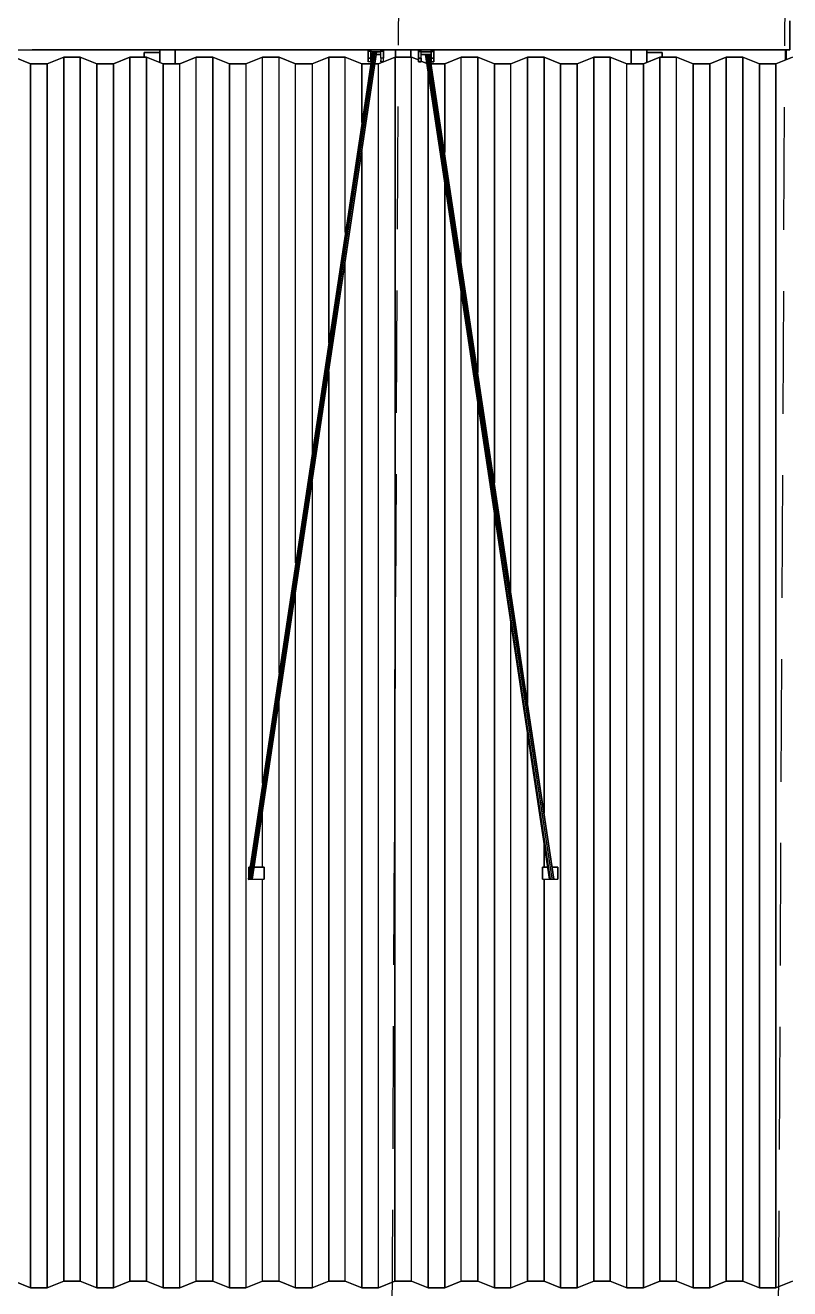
# Model space of a CAD drawing. Header units: millimetres. Extents: x -4997 to -4876, y -8737 to -8661.
# Drawn here: x -4930.09 to -4926.13, y -8707.89 to -8701.35 of the extents above; entities that cross this region are included whole.
import ezdxf

# ---------------------------------------------------------------- set-up
doc = ezdxf.new("R2010")
doc.units = ezdxf.units.MM
doc.header["$LTSCALE"] = 0.1
doc.linetypes.add('HIDDEN', pattern=[9.525, 6.35, -3.175])
for name, color, linetype in [('cobertura nova', 4, 'Continuous'), ('hachuras cobertura', 251, 'Continuous'), ('imagem', 7, 'Continuous'), ('layout cobertura', 251, 'Continuous')]:
    doc.layers.add(name, color=color, linetype=linetype)
picture_1 = doc.add_image_def('image1.jpg', size_in_pixel=(1920, 1080))

msp = doc.modelspace()

# ---------------------------------------------------------------- linework, layer by layer
at = {"layer": 'cobertura nova'}
for p, q in [((-4926.1328, -8701.3225), (-4926.1328, -8701.4725)), ((-4926.1328, -8701.3225), (-4926.1328, -8701.4725)), ((-4926.1328, -8701.4725), (-4926.1328, -8701.3225)), ((-4926.1328, -8701.3739), (-4926.1328, -8701.3739)), ((-4926.1328, -8701.3739), (-4926.1328, -8701.3739)), ((-4930.1328, -8701.4724), (-4930.0528, -8701.4724)), ((-4929.3928, -8701.4724), (-4930.0528, -8701.4724)), ((-4930.0528, -8701.4724), (-4930.0528, -8701.4724)), ((-4930.0528, -8701.4724), (-4928.3143, -8701.4724)), ((-4930.0528, -8701.4724), (-4928.3143, -8701.4725)), ((-4928.3143, -8701.4725), (-4930.0528, -8701.4724)), ((-4930.0528, -8701.4724), (-4930.0528, -8701.4724)), ((-4929.3928, -8701.4724), (-4930.0528, -8701.4724)), ((-4930.0528, -8701.4724), (-4930.0528, -8701.4724)), ((-4930.0528, -8701.4724), (-4926.1328, -8701.4725)), ((-4926.1328, -8701.4725), (-4930.0528, -8701.4724)), ((-4930.0528, -8701.4724), (-4926.2128, -8701.4725)), ((-4926.2128, -8701.4725), (-4930.0528, -8701.4724)), ((-4930.0528, -8701.4724), (-4930.0528, -8701.4724)), ((-4929.4728, -8701.5117), (-4929.4728, -8701.4867)), ((-4929.4728, -8701.4867), (-4929.3928, -8701.4867)), ((-4929.4728, -8701.5117), (-4929.4728, -8701.4867)), ((-4929.4728, -8701.4867), (-4929.4728, -8701.5117)), ((-4929.3928, -8701.4867), (-4929.4728, -8701.4867)), ((-4929.3928, -8701.5387), (-4929.3928, -8701.4724)), ((-4929.3928, -8701.4724), (-4929.3928, -8701.5387)), ((-4929.3928, -8701.4867), (-4929.3928, -8701.5387)), ((-4929.3928, -8701.5387), (-4929.3928, -8701.4867)), ((-4929.3928, -8701.4867), (-4929.3928, -8701.4867)), ((-4928.3143, -8701.4724), (-4929.3128, -8701.4724)), ((-4929.3128, -8701.4724), (-4929.3128, -8701.5455)), ((-4929.3128, -8701.4724), (-4928.3143, -8701.4724)), ((-4929.3128, -8701.5455), (-4929.3128, -8701.4724)), ((-4928.3143, -8701.4724), (-4929.3128, -8701.4724)), ((-4928.294, -8701.4971), (-4928.936, -8705.7679)), ((-4928.2878, -8701.4827), (-4928.9324, -8705.7682)), ((-4928.2918, -8701.4827), (-4928.9324, -8705.7682)), ((-4928.2796, -8701.4827), (-4928.9243, -8705.7682)), ((-4928.2878, -8701.4827), (-4928.9243, -8705.7682)), ((-4928.2719, -8701.4827), (-4928.9165, -8705.7682)), ((-4928.9165, -8705.7682), (-4928.2795, -8701.4827)), ((-4928.9135, -8705.7679), (-4928.2719, -8701.4827)), ((-4928.9135, -8705.7679), (-4928.2715, -8701.4971)), ((-4928.3143, -8701.4825), (-4928.3143, -8701.4724)), ((-4928.3143, -8701.4724), (-4928.3143, -8701.4825)), ((-4928.3143, -8701.5077), (-4928.3143, -8701.4724)), ((-4928.2998, -8701.4825), (-4928.3143, -8701.4825)), ((-4928.3143, -8701.5158), (-4928.3143, -8701.4825)), ((-4928.3143, -8701.4825), (-4928.3143, -8701.5158)), ((-4928.2998, -8701.4825), (-4928.2998, -8701.4724)), ((-4928.2998, -8701.4724), (-4928.2998, -8701.4825)), ((-4928.2998, -8701.5158), (-4928.2998, -8701.4825)), ((-4928.2998, -8701.4825), (-4928.2998, -8701.5158)), ((-4928.2487, -8701.4827), (-4928.2998, -8701.4827)), ((-4928.2998, -8701.4971), (-4928.2998, -8701.4827)), ((-4928.2998, -8701.4827), (-4928.2487, -8701.4827)), ((-4928.2998, -8701.4971), (-4928.294, -8701.4971)), ((-4928.2998, -8701.4971), (-4928.2998, -8701.5077)), ((-4928.294, -8701.4971), (-4928.2998, -8701.4971)), ((-4928.2715, -8701.4971), (-4928.2487, -8701.4971)), ((-4928.2487, -8701.4971), (-4928.2715, -8701.4971)), ((-4928.2693, -8701.4827), (-4928.2693, -8701.4827)), ((-4928.2487, -8701.4825), (-4928.2487, -8701.4724)), ((-4928.2487, -8701.4724), (-4928.2487, -8701.4825)), ((-4928.2343, -8701.4825), (-4928.2487, -8701.4825)), ((-4928.2487, -8701.5158), (-4928.2487, -8701.4825)), ((-4928.2343, -8701.4724), (-4928.2343, -8701.4825)), ((-4928.2343, -8701.4825), (-4928.2343, -8701.4724)), ((-4928.0543, -8701.4724), (-4928.2343, -8701.4724)), ((-4928.2343, -8701.4724), (-4928.0543, -8701.4724)), ((-4928.2343, -8701.4724), (-4928.0543, -8701.4724)), ((-4928.2343, -8701.4725), (-4928.0543, -8701.4725)), ((-4928.0543, -8701.4725), (-4928.2343, -8701.4725)), ((-4928.2343, -8701.4825), (-4928.2343, -8701.5158)), ((-4928.2343, -8701.5158), (-4928.2343, -8701.4825)), ((-4928.1728, -8701.5117), (-4928.1728, -8701.4724)), ((-4928.1728, -8701.5117), (-4928.1728, -8701.4724)), ((-4928.1728, -8701.4724), (-4928.1728, -8701.5117)), ((-4928.0543, -8701.4724), (-4928.0928, -8701.4724)), ((-4928.0928, -8701.4724), (-4928.0928, -8701.5117)), ((-4928.0928, -8701.4724), (-4928.0928, -8701.5117)), ((-4928.0928, -8701.5117), (-4928.0928, -8701.4724)), ((-4928.0543, -8701.4724), (-4928.0543, -8701.4825)), ((-4928.0543, -8701.5077), (-4928.0543, -8701.4724)), ((-4928.0543, -8701.4825), (-4928.0543, -8701.4724)), ((-4928.0543, -8701.4825), (-4928.0543, -8701.5158)), ((-4928.0398, -8701.4825), (-4928.0543, -8701.4825)), ((-4928.0543, -8701.5158), (-4928.0543, -8701.4825)), ((-4928.0543, -8701.4825), (-4928.0398, -8701.4825)), ((-4928.0399, -8701.4825), (-4928.0399, -8701.4724)), ((-4928.0399, -8701.5158), (-4928.0399, -8701.4825)), ((-4927.9887, -8701.4827), (-4928.0398, -8701.4827)), ((-4928.0398, -8701.4972), (-4928.0398, -8701.4827)), ((-4928.0398, -8701.4827), (-4927.9887, -8701.4827)), ((-4928.0398, -8701.4972), (-4927.9887, -8701.4972)), ((-4927.9887, -8701.4972), (-4928.0398, -8701.4972)), ((-4927.3752, -8705.7679), (-4928.0171, -8701.4972)), ((-4928.017, -8701.4972), (-4927.3719, -8705.7659)), ((-4927.3719, -8705.7659), (-4928.0131, -8701.4972)), ((-4928.013, -8701.4972), (-4927.3639, -8705.7651)), ((-4928.0048, -8701.4972), (-4927.3639, -8705.7651)), ((-4928.0047, -8701.4972), (-4927.356, -8705.7659)), ((-4927.9972, -8701.4972), (-4927.356, -8705.7659)), ((-4927.9971, -8701.4972), (-4927.3527, -8705.7679)), ((-4927.3527, -8705.7679), (-4927.9946, -8701.4972)), ((-4927.9887, -8701.4825), (-4927.9887, -8701.4724)), ((-4927.9887, -8701.4724), (-4927.9887, -8701.4825)), ((-4927.9887, -8701.4825), (-4927.9887, -8701.4825)), ((-4927.9887, -8701.4825), (-4927.9743, -8701.4825)), ((-4927.9887, -8701.5158), (-4927.9887, -8701.4825)), ((-4927.9743, -8701.4825), (-4927.9887, -8701.4825)), ((-4927.9887, -8701.4825), (-4927.9887, -8701.5158)), ((-4927.9887, -8701.4825), (-4927.9887, -8701.4825)), ((-4927.9887, -8701.4825), (-4927.9887, -8701.4825)), ((-4927.9887, -8701.4825), (-4927.9887, -8701.4825)), ((-4927.9887, -8701.4827), (-4927.9887, -8701.4972)), ((-4927.9743, -8701.4825), (-4927.9743, -8701.4724)), ((-4927.9743, -8701.4724), (-4927.9743, -8701.4825)), ((-4926.9528, -8701.4725), (-4927.9743, -8701.4724)), ((-4927.9743, -8701.4724), (-4926.9528, -8701.4725)), ((-4927.9743, -8701.4724), (-4926.2128, -8701.4725)), ((-4927.924, -8701.4724), (-4927.9743, -8701.4724)), ((-4927.9743, -8701.4725), (-4926.2128, -8701.4725)), ((-4926.2128, -8701.4725), (-4927.9743, -8701.4725)), ((-4927.9743, -8701.5158), (-4927.9743, -8701.4825)), ((-4927.9743, -8701.4825), (-4927.9743, -8701.4825)), ((-4927.9743, -8701.4825), (-4927.9743, -8701.5158)), ((-4926.9528, -8701.5455), (-4926.9528, -8701.4725)), ((-4926.9528, -8701.4725), (-4926.9528, -8701.5455)), ((-4926.2128, -8701.4725), (-4926.8728, -8701.4725)), ((-4926.8728, -8701.4725), (-4926.8728, -8701.5388)), ((-4926.8728, -8701.5388), (-4926.8728, -8701.4725)), ((-4926.7928, -8701.4867), (-4926.8728, -8701.4867)), ((-4926.8728, -8701.4867), (-4926.8728, -8701.5388)), ((-4926.8728, -8701.5388), (-4926.8728, -8701.4868)), ((-4926.8728, -8701.4868), (-4926.7928, -8701.4868)), ((-4926.7928, -8701.5117), (-4926.7928, -8701.4867)), ((-4926.7928, -8701.4867), (-4926.7928, -8701.4868)), ((-4926.7928, -8701.5117), (-4926.7928, -8701.4867)), ((-4926.7928, -8701.4868), (-4926.7928, -8701.5117)), ((-4926.2128, -8701.4725), (-4926.2128, -8701.4725)), ((-4926.2128, -8701.4725), (-4926.2128, -8701.4725)), ((-4926.2128, -8701.4725), (-4926.1328, -8701.4725)), ((-4926.1328, -8701.4725), (-4926.2128, -8701.4725)), ((-4926.1328, -8701.4725), (-4926.2128, -8701.4725)), ((-4926.1558, -8701.4725), (-4926.1558, -8701.5265)), ((-4926.1492, -8701.5238), (-4926.1492, -8701.4725)), ((-4930.0612, -8701.5455), (-4930.147, -8701.5117)), ((-4930.147, -8701.5117), (-4930.0612, -8701.5455)), ((-4929.9755, -8701.5455), (-4930.0612, -8701.5455)), ((-4930.0612, -8701.5455), (-4929.9755, -8701.5455)), ((-4929.8898, -8701.5117), (-4929.9755, -8701.5455)), ((-4929.9755, -8701.5455), (-4929.8898, -8701.5117)), ((-4929.8041, -8701.5117), (-4929.8898, -8701.5117)), ((-4929.8898, -8701.5117), (-4929.8041, -8701.5117)), ((-4929.7184, -8701.5455), (-4929.8041, -8701.5117)), ((-4929.8041, -8701.5117), (-4929.7184, -8701.5455)), ((-4929.6327, -8701.5455), (-4929.7184, -8701.5455)), ((-4929.7184, -8701.5455), (-4929.6327, -8701.5455)), ((-4929.547, -8701.5117), (-4929.6327, -8701.5455)), ((-4929.6327, -8701.5455), (-4929.547, -8701.5117)), ((-4929.4612, -8701.5117), (-4929.547, -8701.5117)), ((-4929.547, -8701.5117), (-4929.4612, -8701.5117)), ((-4929.3755, -8701.5455), (-4929.4612, -8701.5117)), ((-4929.4612, -8701.5117), (-4929.3755, -8701.5455)), ((-4929.2898, -8701.5455), (-4929.3755, -8701.5455)), ((-4929.3755, -8701.5455), (-4929.2898, -8701.5455)), ((-4929.2041, -8701.5117), (-4929.2898, -8701.5455)), ((-4929.2898, -8701.5455), (-4929.2041, -8701.5117)), ((-4929.1184, -8701.5117), (-4929.2041, -8701.5117)), ((-4929.2041, -8701.5117), (-4929.1184, -8701.5117)), ((-4929.0327, -8701.5455), (-4929.1184, -8701.5117)), ((-4929.1184, -8701.5117), (-4929.0327, -8701.5455)), ((-4928.947, -8701.5455), (-4929.0327, -8701.5455)), ((-4929.0327, -8701.5455), (-4928.947, -8701.5455)), ((-4928.8612, -8701.5117), (-4928.947, -8701.5455)), ((-4928.947, -8701.5455), (-4928.8612, -8701.5117)), ((-4928.7755, -8701.5117), (-4928.8612, -8701.5117)), ((-4928.8612, -8701.5117), (-4928.7755, -8701.5117)), ((-4928.6898, -8701.5455), (-4928.7755, -8701.5117)), ((-4928.7755, -8701.5117), (-4928.6898, -8701.5455)), ((-4928.6041, -8701.5455), (-4928.6898, -8701.5455)), ((-4928.6898, -8701.5455), (-4928.6041, -8701.5455)), ((-4928.5184, -8701.5117), (-4928.6041, -8701.5455)), ((-4928.6041, -8701.5455), (-4928.5184, -8701.5117)), ((-4928.4327, -8701.5117), (-4928.5184, -8701.5117)), ((-4928.5184, -8701.5117), (-4928.4327, -8701.5117)), ((-4928.347, -8701.5455), (-4928.4327, -8701.5117)), ((-4928.4327, -8701.5117), (-4928.347, -8701.5455)), ((-4928.3013, -8701.5455), (-4928.347, -8701.5455)), ((-4928.347, -8701.8495), (-4928.347, -8701.5455)), ((-4928.347, -8701.5455), (-4928.3013, -8701.5455)), ((-4928.3143, -8701.5291), (-4928.3143, -8701.5077)), ((-4928.2998, -8701.5158), (-4928.3143, -8701.5158)), ((-4928.3143, -8701.5158), (-4928.3143, -8701.5359)), ((-4928.3143, -8701.5359), (-4928.3143, -8701.5158)), ((-4928.3143, -8701.5158), (-4928.2998, -8701.5158)), ((-4928.3143, -8701.5359), (-4928.3143, -8701.5291)), ((-4928.3143, -8701.5291), (-4928.3143, -8701.5359)), ((-4928.2998, -8701.5359), (-4928.3143, -8701.5359)), ((-4928.2998, -8701.5077), (-4928.2998, -8701.5291)), ((-4928.2998, -8701.5359), (-4928.2998, -8701.5158)), ((-4928.2998, -8701.5158), (-4928.2998, -8701.5158)), ((-4928.2998, -8701.5158), (-4928.2998, -8701.5359)), ((-4928.2998, -8701.5291), (-4928.2998, -8701.5359)), ((-4928.2998, -8701.5359), (-4928.2998, -8701.5291)), ((-4928.2612, -8701.5455), (-4928.2788, -8701.5455)), ((-4928.2788, -8701.5455), (-4928.2612, -8701.5455)), ((-4928.2368, -8701.5359), (-4928.2612, -8701.5455)), ((-4928.2612, -8701.5455), (-4928.2368, -8701.5359)), ((-4928.2343, -8701.5158), (-4928.2487, -8701.5158)), ((-4928.2487, -8701.5158), (-4928.2487, -8701.5359)), ((-4928.2487, -8701.5359), (-4928.2487, -8701.5291)), ((-4928.2343, -8701.5359), (-4928.2487, -8701.5359)), ((-4928.1755, -8701.5117), (-4928.2343, -8701.5349)), ((-4928.2343, -8701.5349), (-4928.1755, -8701.5117)), ((-4928.2343, -8701.5359), (-4928.2343, -8701.5158)), ((-4928.0898, -8701.5117), (-4928.1755, -8701.5117)), ((-4928.1755, -8701.5117), (-4928.0898, -8701.5117)), ((-4928.0543, -8701.5257), (-4928.0898, -8701.5117)), ((-4928.0898, -8701.5117), (-4928.0543, -8701.5257)), ((-4928.0543, -8701.5291), (-4928.0543, -8701.5077)), ((-4928.0543, -8701.5158), (-4928.0543, -8701.5359)), ((-4928.0398, -8701.5158), (-4928.0543, -8701.5158)), ((-4928.0543, -8701.5359), (-4928.0543, -8701.5158)), ((-4928.0543, -8701.5158), (-4928.0398, -8701.5158)), ((-4928.0543, -8701.5359), (-4928.0543, -8701.5291)), ((-4928.0543, -8701.5359), (-4928.0398, -8701.5359)), ((-4928.0398, -8701.5359), (-4928.0543, -8701.5359)), ((-4928.0399, -8701.5359), (-4928.0399, -8701.5158)), ((-4928.0398, -8701.5158), (-4928.0398, -8701.5158)), ((-4928.0398, -8701.5158), (-4928.0398, -8701.5158)), ((-4928.0398, -8701.5158), (-4928.0398, -8701.5359)), ((-4928.0101, -8701.5431), (-4928.0398, -8701.5314)), ((-4928.0398, -8701.5314), (-4928.0101, -8701.5431)), ((-4927.9887, -8701.5158), (-4927.9887, -8701.5158)), ((-4927.9887, -8701.5158), (-4927.9743, -8701.5158)), ((-4927.9887, -8701.5359), (-4927.9887, -8701.5158)), ((-4927.9743, -8701.5158), (-4927.9887, -8701.5158)), ((-4927.9887, -8701.5158), (-4927.9887, -8701.5359)), ((-4927.9887, -8701.5359), (-4927.9887, -8701.5359)), ((-4927.9887, -8701.5359), (-4927.9743, -8701.5359)), ((-4927.9887, -8701.5359), (-4927.9887, -8701.5359)), ((-4927.9743, -8701.5359), (-4927.9887, -8701.5359)), ((-4927.9887, -8701.5359), (-4927.9887, -8701.5359)), ((-4927.9184, -8701.5455), (-4927.9873, -8701.5455)), ((-4927.9873, -8701.5455), (-4927.9184, -8701.5455)), ((-4927.9743, -8701.5359), (-4927.9743, -8701.5158)), ((-4927.9743, -8701.5158), (-4927.9743, -8701.5158)), ((-4927.9743, -8701.5158), (-4927.9743, -8701.5359)), ((-4927.9743, -8701.5359), (-4927.9743, -8701.5359)), ((-4927.8327, -8701.5117), (-4927.9184, -8701.5455)), ((-4927.9184, -8701.5455), (-4927.8327, -8701.5117)), ((-4927.747, -8701.5117), (-4927.8327, -8701.5117)), ((-4927.8327, -8701.5117), (-4927.747, -8701.5117)), ((-4927.6612, -8701.5455), (-4927.747, -8701.5117)), ((-4927.747, -8701.5117), (-4927.6612, -8701.5455)), ((-4927.5755, -8701.5455), (-4927.6612, -8701.5455)), ((-4927.6612, -8701.5455), (-4927.5755, -8701.5455)), ((-4927.4898, -8701.5117), (-4927.5755, -8701.5455)), ((-4927.5755, -8701.5455), (-4927.4898, -8701.5117)), ((-4927.4041, -8701.5117), (-4927.4898, -8701.5117)), ((-4927.4898, -8701.5117), (-4927.4041, -8701.5117)), ((-4927.3184, -8701.5455), (-4927.4041, -8701.5117)), ((-4927.4041, -8701.5117), (-4927.3184, -8701.5455)), ((-4927.2327, -8701.5455), (-4927.3184, -8701.5455)), ((-4927.3184, -8701.5455), (-4927.2327, -8701.5455)), ((-4927.147, -8701.5117), (-4927.2327, -8701.5455)), ((-4927.2327, -8701.5455), (-4927.147, -8701.5117)), ((-4927.0612, -8701.5117), (-4927.147, -8701.5117)), ((-4927.147, -8701.5117), (-4927.0612, -8701.5117)), ((-4926.9755, -8701.5455), (-4927.0612, -8701.5117)), ((-4927.0612, -8701.5117), (-4926.9755, -8701.5455)), ((-4926.8898, -8701.5455), (-4926.9755, -8701.5455)), ((-4926.9755, -8701.5455), (-4926.8898, -8701.5455)), ((-4926.8041, -8701.5117), (-4926.8898, -8701.5455)), ((-4926.8898, -8701.5455), (-4926.8041, -8701.5117)), ((-4926.7184, -8701.5117), (-4926.8041, -8701.5117)), ((-4926.8041, -8701.5117), (-4926.7184, -8701.5117)), ((-4926.6327, -8701.5455), (-4926.7184, -8701.5117)), ((-4926.7184, -8701.5117), (-4926.6327, -8701.5455)), ((-4926.547, -8701.5455), (-4926.6327, -8701.5455)), ((-4926.6327, -8701.5455), (-4926.547, -8701.5455)), ((-4926.4612, -8701.5117), (-4926.547, -8701.5455)), ((-4926.547, -8701.5455), (-4926.4612, -8701.5117)), ((-4926.3755, -8701.5117), (-4926.4612, -8701.5117)), ((-4926.4612, -8701.5117), (-4926.3755, -8701.5117)), ((-4926.2898, -8701.5455), (-4926.3755, -8701.5117)), ((-4926.3755, -8701.5117), (-4926.2898, -8701.5455)), ((-4926.2041, -8701.5455), (-4926.2898, -8701.5455)), ((-4926.2898, -8701.5455), (-4926.2041, -8701.5455)), ((-4926.1184, -8701.5117), (-4926.2041, -8701.5455)), ((-4926.2041, -8701.5455), (-4926.1184, -8701.5117)), ((-4928.8613, -8705.7054), (-4928.8613, -8705.4207)), ((-4927.4041, -8705.7054), (-4927.4041, -8705.5752)), ((-4927.4041, -8705.5752), (-4927.4041, -8705.7054)), ((-4928.9328, -8705.7054), (-4928.9328, -8705.7054)), ((-4928.9266, -8705.7054), (-4928.9328, -8705.7054)), ((-4928.9328, -8705.7054), (-4928.9328, -8705.7682)), ((-4928.9328, -8705.7682), (-4928.9328, -8705.7054)), ((-4928.9328, -8705.7054), (-4928.9266, -8705.7054)), ((-4928.8528, -8705.7054), (-4928.9041, -8705.7054)), ((-4928.9041, -8705.7054), (-4928.8528, -8705.7054)), ((-4928.8528, -8705.7682), (-4928.8528, -8705.7054)), ((-4928.8528, -8705.7054), (-4928.8528, -8705.7682)), ((-4927.4128, -8705.7682), (-4927.4128, -8705.7054)), ((-4927.4128, -8705.7054), (-4927.3846, -8705.7054)), ((-4927.3846, -8705.7054), (-4927.4128, -8705.7054)), ((-4927.4128, -8705.7054), (-4927.4128, -8705.7682)), ((-4927.3621, -8705.7054), (-4927.3328, -8705.7054)), ((-4927.3328, -8705.7054), (-4927.3621, -8705.7054)), ((-4927.3328, -8705.7054), (-4927.3328, -8705.7682)), ((-4927.3328, -8705.7682), (-4927.3328, -8705.7054)), ((-4928.936, -8705.7679), (-4928.9328, -8705.7699)), ((-4928.9328, -8705.7682), (-4928.8528, -8705.7682)), ((-4927.4128, -8705.7682), (-4927.3328, -8705.7682)), ((-4930.0613, -8707.8839), (-4930.147, -8707.8501)), ((-4930.147, -8707.8501), (-4930.0613, -8707.8839)), ((-4929.9756, -8707.8839), (-4929.8899, -8707.8501)), ((-4929.8899, -8707.8501), (-4929.9756, -8707.8839)), ((-4929.8899, -8707.8501), (-4929.8042, -8707.8501)), ((-4929.8042, -8707.8501), (-4929.8899, -8707.8501)), ((-4929.8042, -8707.8501), (-4929.7184, -8707.8839)), ((-4929.7184, -8707.8839), (-4929.8042, -8707.8501)), ((-4929.6327, -8707.8839), (-4929.547, -8707.8501)), ((-4929.547, -8707.8501), (-4929.6327, -8707.8839)), ((-4929.547, -8707.8501), (-4929.4613, -8707.8501)), ((-4929.4613, -8707.8501), (-4929.547, -8707.8501)), ((-4929.4613, -8707.8501), (-4929.3756, -8707.8839)), ((-4929.3756, -8707.8839), (-4929.4613, -8707.8501)), ((-4929.2042, -8707.8501), (-4929.2899, -8707.8839)), ((-4929.2899, -8707.8839), (-4929.2042, -8707.8501)), ((-4929.1184, -8707.8501), (-4929.2042, -8707.8501)), ((-4929.2042, -8707.8501), (-4929.1184, -8707.8501)), ((-4929.1184, -8707.8501), (-4929.0327, -8707.8839)), ((-4929.0327, -8707.8839), (-4929.1184, -8707.8501)), ((-4928.8613, -8707.8501), (-4928.947, -8707.8839)), ((-4928.947, -8707.8839), (-4928.8613, -8707.8501)), ((-4928.7756, -8707.8501), (-4928.8613, -8707.8501)), ((-4928.8613, -8707.8501), (-4928.7756, -8707.8501)), ((-4928.6899, -8707.8839), (-4928.7756, -8707.8501)), ((-4928.7756, -8707.8501), (-4928.6899, -8707.8839)), ((-4928.5184, -8707.8501), (-4928.6042, -8707.8839)), ((-4928.6042, -8707.8839), (-4928.5184, -8707.8501)), ((-4928.4327, -8707.8501), (-4928.5184, -8707.8501)), ((-4928.5184, -8707.8501), (-4928.4327, -8707.8501)), ((-4928.347, -8707.8839), (-4928.4327, -8707.8501)), ((-4928.4327, -8707.8501), (-4928.347, -8707.8839)), ((-4928.1756, -8707.8501), (-4928.2613, -8707.8839)), ((-4928.2613, -8707.8839), (-4928.1756, -8707.8501)), ((-4928.0899, -8707.8501), (-4928.1756, -8707.8501)), ((-4928.1756, -8707.8501), (-4928.0899, -8707.8501)), ((-4928.0042, -8707.8839), (-4928.0899, -8707.8501)), ((-4928.0899, -8707.8501), (-4928.0042, -8707.8839)), ((-4927.8327, -8707.8501), (-4927.9184, -8707.8839)), ((-4927.9184, -8707.8839), (-4927.8327, -8707.8501)), ((-4927.747, -8707.8501), (-4927.8327, -8707.8501)), ((-4927.8327, -8707.8501), (-4927.747, -8707.8501)), ((-4927.747, -8707.8501), (-4927.6613, -8707.8839)), ((-4927.6613, -8707.8839), (-4927.747, -8707.8501)), ((-4927.4899, -8707.8501), (-4927.5756, -8707.8839)), ((-4927.5756, -8707.8839), (-4927.4899, -8707.8501)), ((-4927.4899, -8707.8501), (-4927.4042, -8707.8501)), ((-4927.4042, -8707.8501), (-4927.4899, -8707.8501)), ((-4927.4042, -8707.8501), (-4927.3184, -8707.8839)), ((-4927.3184, -8707.8839), (-4927.4042, -8707.8501)), ((-4927.2327, -8707.8839), (-4927.147, -8707.8501)), ((-4927.147, -8707.8501), (-4927.2327, -8707.8839)), ((-4927.147, -8707.8501), (-4927.0613, -8707.8501)), ((-4927.0613, -8707.8501), (-4927.147, -8707.8501)), ((-4926.9756, -8707.8839), (-4927.0613, -8707.8501)), ((-4927.0613, -8707.8501), (-4926.9756, -8707.8839)), ((-4926.8899, -8707.8839), (-4926.8042, -8707.8501)), ((-4926.8042, -8707.8501), (-4926.8899, -8707.8839)), ((-4926.7184, -8707.8501), (-4926.8042, -8707.8501)), ((-4926.8042, -8707.8501), (-4926.7184, -8707.8501)), ((-4926.6327, -8707.8839), (-4926.7184, -8707.8501)), ((-4926.7184, -8707.8501), (-4926.6327, -8707.8839)), ((-4926.547, -8707.8839), (-4926.4613, -8707.8501)), ((-4926.4613, -8707.8501), (-4926.547, -8707.8839)), ((-4926.4613, -8707.8501), (-4926.3756, -8707.8501)), ((-4926.3756, -8707.8501), (-4926.4613, -8707.8501)), ((-4926.3757, -8707.8501), (-4926.3757, -8707.8501)), ((-4926.3757, -8707.8501), (-4926.3757, -8707.8501)), ((-4926.3756, -8707.8501), (-4926.2899, -8707.8839)), ((-4926.2899, -8707.8839), (-4926.3756, -8707.8501)), ((-4926.1184, -8707.8501), (-4926.2042, -8707.8839)), ((-4926.2042, -8707.8839), (-4926.1184, -8707.8501)), ((-4930.0614, -8707.8839), (-4930.0614, -8707.8839)), ((-4930.0614, -8707.8839), (-4930.0614, -8707.8839)), ((-4930.0613, -8707.8839), (-4929.9756, -8707.8839)), ((-4929.9756, -8707.8839), (-4930.0613, -8707.8839)), ((-4929.7184, -8707.8839), (-4929.6327, -8707.8839)), ((-4929.6327, -8707.8839), (-4929.7184, -8707.8839)), ((-4929.2899, -8707.8839), (-4929.3756, -8707.8839)), ((-4929.3756, -8707.8839), (-4929.2899, -8707.8839)), ((-4929.0328, -8707.8839), (-4929.0328, -8707.8839)), ((-4929.0328, -8707.8839), (-4929.0328, -8707.8839)), ((-4928.947, -8707.8839), (-4929.0327, -8707.8839)), ((-4929.0327, -8707.8839), (-4928.947, -8707.8839)), ((-4928.6042, -8707.8839), (-4928.6899, -8707.8839)), ((-4928.6899, -8707.8839), (-4928.6042, -8707.8839)), ((-4928.2613, -8707.8839), (-4928.347, -8707.8839)), ((-4928.347, -8707.8839), (-4928.2613, -8707.8839)), ((-4928.0043, -8707.8839), (-4928.0043, -8707.8839)), ((-4928.0043, -8707.8839), (-4928.0043, -8707.8839)), ((-4928.0042, -8707.8839), (-4927.9184, -8707.8839)), ((-4927.9184, -8707.8839), (-4928.0042, -8707.8839)), ((-4927.6614, -8707.8839), (-4927.6614, -8707.8839)), ((-4927.6614, -8707.8839), (-4927.6614, -8707.8839)), ((-4927.5756, -8707.8839), (-4927.6613, -8707.8839)), ((-4927.6613, -8707.8839), (-4927.5756, -8707.8839)), ((-4927.5757, -8707.8839), (-4927.5757, -8707.8839)), ((-4927.3184, -8707.8839), (-4927.2327, -8707.8839)), ((-4927.2327, -8707.8839), (-4927.3184, -8707.8839)), ((-4926.8899, -8707.8839), (-4926.9756, -8707.8839)), ((-4926.9756, -8707.8839), (-4926.8899, -8707.8839)), ((-4926.6327, -8707.8839), (-4926.547, -8707.8839)), ((-4926.547, -8707.8839), (-4926.6327, -8707.8839)), ((-4926.2042, -8707.8839), (-4926.2899, -8707.8839)), ((-4926.2899, -8707.8839), (-4926.2042, -8707.8839)), ((-4926.2042, -8707.8839), (-4926.2042, -8707.8839))]:
    msp.add_line(p, q, dxfattribs=at)
at = {"layer": 'hachuras cobertura'}
for p, q in [((-4930.0612, -8701.5455), (-4930.0613, -8707.8839)), ((-4930.0613, -8707.8839), (-4930.0612, -8701.5455)), ((-4929.9756, -8707.8839), (-4929.9755, -8701.5455)), ((-4929.9755, -8701.5455), (-4929.9756, -8707.8839)), ((-4929.8899, -8707.8501), (-4929.8898, -8701.5117)), ((-4929.8898, -8701.5117), (-4929.8899, -8707.8501)), ((-4929.8042, -8707.8501), (-4929.8041, -8701.5117)), ((-4929.8041, -8701.5117), (-4929.8042, -8707.8501)), ((-4929.7184, -8707.8839), (-4929.7184, -8701.5455)), ((-4929.7184, -8701.5455), (-4929.7184, -8707.8839)), ((-4929.6327, -8707.8839), (-4929.6327, -8701.5455)), ((-4929.6327, -8701.5455), (-4929.6327, -8707.8839)), ((-4929.547, -8707.8501), (-4929.547, -8701.5117)), ((-4929.547, -8701.5117), (-4929.547, -8707.8501)), ((-4929.4613, -8707.8501), (-4929.4612, -8701.5117)), ((-4929.4612, -8701.5117), (-4929.4613, -8707.8501)), ((-4929.3756, -8707.8839), (-4929.3755, -8701.5455)), ((-4929.3755, -8701.5455), (-4929.3756, -8707.8839)), ((-4929.2899, -8707.8839), (-4929.2898, -8701.5455)), ((-4929.2042, -8707.8501), (-4929.2041, -8701.5117)), ((-4929.1184, -8701.5117), (-4929.1184, -8707.8501)), ((-4929.1184, -8707.8501), (-4929.1184, -8701.5117)), ((-4929.0327, -8707.8839), (-4929.0327, -8701.5455)), ((-4929.0327, -8701.5455), (-4929.0327, -8707.8839)), ((-4928.947, -8701.5455), (-4928.947, -8707.8839)), ((-4928.8613, -8705.2711), (-4928.8612, -8701.5117)), ((-4928.7756, -8704.7008), (-4928.7755, -8701.5117)), ((-4928.6898, -8704.1305), (-4928.6898, -8701.5455)), ((-4928.6041, -8701.5455), (-4928.6041, -8703.5603)), ((-4928.5184, -8702.99), (-4928.5184, -8701.5117)), ((-4928.5184, -8701.5117), (-4928.5184, -8702.99)), ((-4928.4327, -8702.4198), (-4928.4327, -8701.5117)), ((-4928.347, -8701.5455), (-4928.347, -8701.8495)), ((-4928.2613, -8707.8839), (-4928.2612, -8701.5455)), ((-4928.1756, -8707.8501), (-4928.1755, -8701.5117)), ((-4928.1755, -8701.5117), (-4928.1756, -8707.8501)), ((-4928.0899, -8707.8501), (-4928.0898, -8701.5117)), ((-4927.9184, -8702.004), (-4927.9184, -8701.5455)), ((-4927.9184, -8701.5455), (-4927.9184, -8702.004)), ((-4927.8327, -8702.5743), (-4927.8327, -8701.5117)), ((-4927.747, -8701.5117), (-4927.747, -8703.1445)), ((-4927.747, -8703.1445), (-4927.747, -8701.5117)), ((-4927.6613, -8703.7148), (-4927.6612, -8701.5455)), ((-4927.6612, -8701.5455), (-4927.6613, -8703.7148)), ((-4927.5756, -8704.2851), (-4927.5755, -8701.5455)), ((-4927.4898, -8701.5117), (-4927.4898, -8704.8553)), ((-4927.4898, -8704.8553), (-4927.4898, -8701.5117)), ((-4927.4041, -8705.4256), (-4927.4041, -8701.5117)), ((-4927.4041, -8701.5117), (-4927.4041, -8705.4256)), ((-4927.3184, -8707.8839), (-4927.3184, -8701.5455)), ((-4927.3184, -8701.5455), (-4927.3184, -8707.8839)), ((-4927.2327, -8707.8839), (-4927.2327, -8701.5455)), ((-4927.2327, -8701.5455), (-4927.2327, -8707.8839)), ((-4927.147, -8707.8501), (-4927.147, -8701.5117)), ((-4927.147, -8701.5117), (-4927.147, -8707.8501)), ((-4927.0613, -8707.8501), (-4927.0612, -8701.5117)), ((-4927.0612, -8701.5117), (-4927.0613, -8707.8501)), ((-4926.9756, -8707.8839), (-4926.9755, -8701.5455)), ((-4926.8898, -8701.5455), (-4926.8899, -8707.8839)), ((-4926.8899, -8707.8839), (-4926.8898, -8701.5455)), ((-4926.8042, -8707.8501), (-4926.8041, -8701.5117)), ((-4926.8041, -8701.5117), (-4926.8042, -8707.8501)), ((-4926.7184, -8707.8501), (-4926.7184, -8701.5117)), ((-4926.6327, -8701.5455), (-4926.6327, -8707.8839)), ((-4926.6327, -8707.8839), (-4926.6327, -8701.5455)), ((-4926.547, -8707.8839), (-4926.547, -8701.5455)), ((-4926.547, -8701.5455), (-4926.547, -8707.8839)), ((-4926.4613, -8707.8501), (-4926.4612, -8701.5117)), ((-4926.4612, -8701.5117), (-4926.4613, -8707.8501)), ((-4926.3756, -8707.8501), (-4926.3755, -8701.5117)), ((-4926.3755, -8701.5117), (-4926.3756, -8707.8501)), ((-4926.2899, -8707.8839), (-4926.2898, -8701.5455)), ((-4926.2898, -8701.5455), (-4926.2899, -8707.8839)), ((-4926.2041, -8701.5455), (-4926.2042, -8707.8839)), ((-4926.2042, -8707.8839), (-4926.2041, -8701.5455)), ((-4928.0041, -8701.5834), (-4928.0042, -8707.8839)), ((-4928.0042, -8707.8839), (-4928.0041, -8701.5834)), ((-4928.347, -8707.8839), (-4928.347, -8701.9991)), ((-4928.347, -8701.9991), (-4928.347, -8707.8839)), ((-4927.9184, -8707.8839), (-4927.9184, -8702.1536)), ((-4927.9184, -8702.1536), (-4927.9184, -8707.8839)), ((-4928.4327, -8707.8501), (-4928.4327, -8702.5694)), ((-4927.8327, -8707.8501), (-4927.8327, -8702.7239)), ((-4928.5184, -8707.8501), (-4928.5184, -8703.1396)), ((-4928.5184, -8703.1396), (-4928.5184, -8707.8501)), ((-4927.747, -8703.2941), (-4927.747, -8707.8501)), ((-4927.747, -8707.8501), (-4927.747, -8703.2941)), ((-4928.6041, -8703.7099), (-4928.6042, -8707.8839)), ((-4927.6613, -8707.8839), (-4927.6613, -8703.8644)), ((-4927.6613, -8703.8644), (-4927.6613, -8707.8839)), ((-4928.6899, -8707.8839), (-4928.6898, -8704.2802)), ((-4927.5756, -8707.8839), (-4927.5756, -8704.4347)), ((-4928.7756, -8707.8501), (-4928.7756, -8704.8504)), ((-4927.4898, -8705.0049), (-4927.4899, -8707.8501)), ((-4927.4899, -8707.8501), (-4927.4898, -8705.0049)), ((-4928.8613, -8707.8501), (-4928.8613, -8705.7682)), ((-4927.4042, -8707.8501), (-4927.4041, -8705.7682)), ((-4927.4041, -8705.7682), (-4927.4042, -8707.8501))]:
    msp.add_line(p, q, dxfattribs=at)
at = {"layer": 'layout cobertura', "linetype": 'HIDDEN'}
for p, q in [((-4928.3312, -8736.6906), (-4928.0049, -8670.4305)), ((-4926.1952, -8709.0729), (-4926.1164, -8693.0731))]:
    msp.add_line(p, q, dxfattribs=at)

# ---------------------------------------------------------------- pictures from other files: only their frames are drawn
at = {"layer": 'imagem'}
image = msp.add_image(picture_1, insert=(-4995.0367, -8736.0525), size_in_units=(116.4021, 65.4762), dxfattribs=at)
image.dxf.flags = 7

doc.saveas('drawing.dxf')
